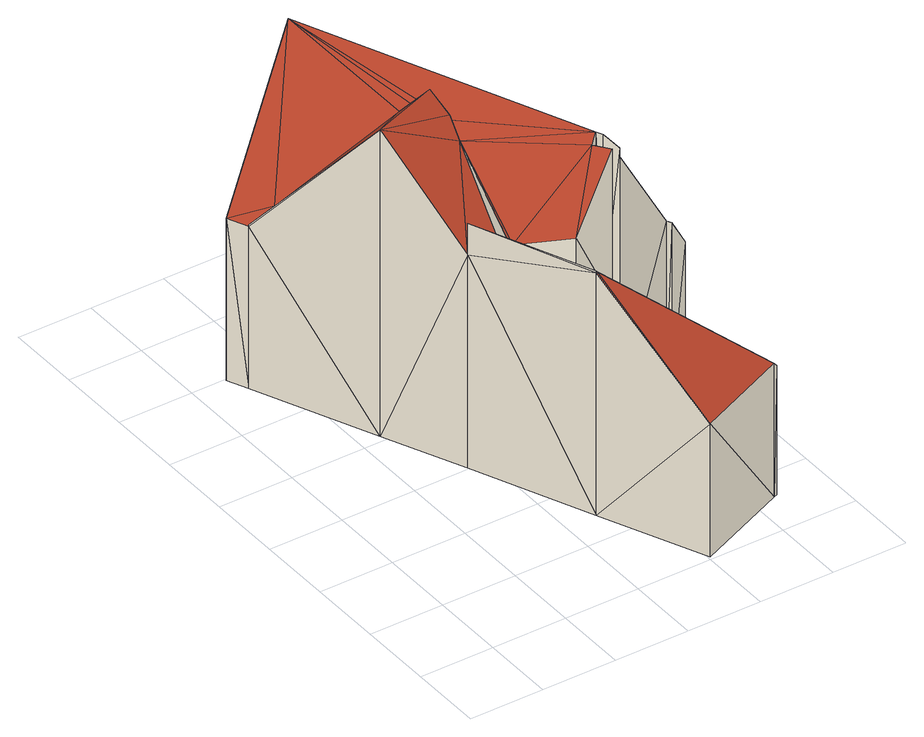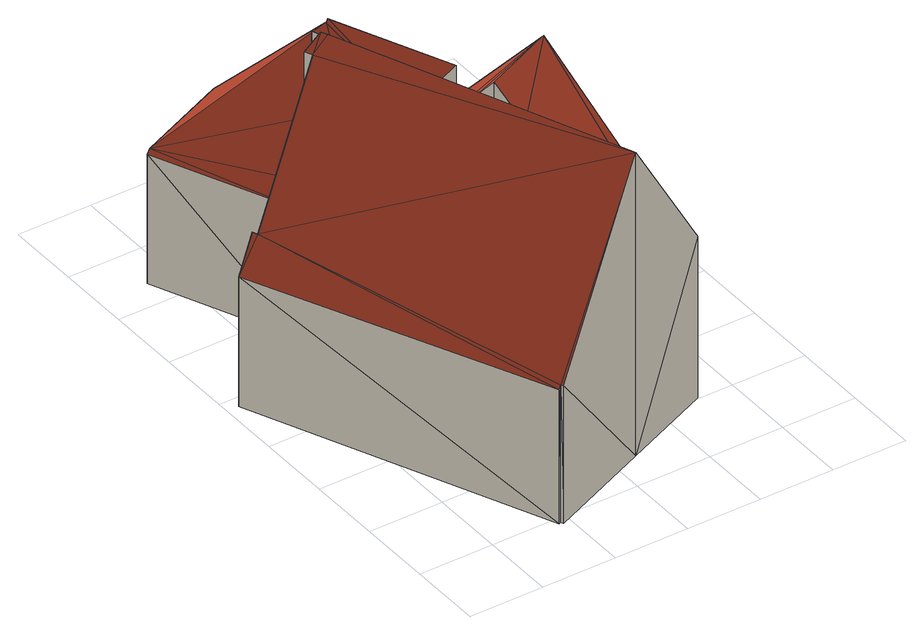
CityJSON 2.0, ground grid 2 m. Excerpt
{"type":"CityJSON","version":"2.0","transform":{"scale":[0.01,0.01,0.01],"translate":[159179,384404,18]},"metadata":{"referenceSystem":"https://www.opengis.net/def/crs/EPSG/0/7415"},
"CityObjects":{
"building1":{"type":"Building","attributes":{"oorspronkelijk_bouwjaar":1928,"status":"Pand in gebruik","geconstateerd":false,"h_maaiveld":18.28,"dak_type":"slanted","pw_datum":"2016-12-01","pw_actueel":"yes","pw_bron":"ahn3","reconstructie_methode":"tudelft3d-geoflow","versie_methode":"v21.03.1","kas_warenhuis":false,"ondergronds_type":"above ground","lod11_replace":false,"reconstruction_skipped":false,"obstacle_area (m^2)":"18.84483528137207","available_area (m^2)":86.08,"has_solar_panel":"False"},"geometry":[{"type":"Solid","lod":"2.2","boundaries":[[[[0,1,2]],[[3,4,5]],[[6,4,7]],[[2,1,8]],[[9,10,11]],[[6,0,2]],[[2,12,13]],[[6,2,13]],[[12,14,13]],[[11,10,15]],[[10,16,15]],[[11,15,12]],[[6,13,4]],[[15,14,12]],[[13,5,4]],[[17,15,18]],[[18,15,16]],[[19,12,20]],[[20,12,2]],[[20,2,21]],[[21,2,8]],[[22,4,23]],[[23,4,3]],[[24,25,17]],[[26,24,17]],[[15,25,14]],[[17,25,15]],[[27,13,25]],[[25,13,14]],[[28,29,27]],[[27,29,13]],[[13,29,5]],[[29,28,30]],[[23,3,5]],[[29,23,5]],[[31,10,32]],[[32,10,9]],[[33,34,35]],[[36,33,35]],[[37,38,19]],[[19,38,12]],[[12,38,11]],[[21,8,39]],[[39,8,1]],[[40,41,42]],[[43,40,42]],[[32,9,11]],[[38,32,11]],[[44,45,46]],[[47,34,46]],[[46,34,33]],[[18,16,10]],[[31,18,10]],[[48,7,4]],[[22,48,4]],[[49,50,37]],[[37,50,38]],[[51,52,50]],[[49,51,50]],[[39,1,0]],[[53,39,0]],[[54,6,7]],[[48,54,7]],[[53,0,6]],[[54,53,6]],[[55,56,57]],[[45,44,56]],[[55,45,56]],[[58,59,52]],[[51,58,52]],[[43,42,58]],[[58,42,59]],[[36,35,41]],[[40,36,41]],[[34,47,25]],[[24,34,25]],[[26,17,60]],[[27,55,57]],[[28,27,30]],[[30,27,57]],[[31,60,18]],[[18,60,17]],[[32,38,31]],[[42,50,59]],[[42,38,50]],[[50,52,59]],[[31,38,42]],[[31,42,41]],[[26,60,34]],[[41,35,34]],[[26,34,24]],[[31,41,60]],[[60,41,34]],[[25,47,46]],[[27,46,45]],[[27,25,46]],[[27,45,55]],[[21,39,20]],[[22,51,19]],[[37,19,49]],[[19,20,22]],[[49,19,51]],[[20,54,22]],[[39,53,20]],[[54,48,22]],[[53,54,20]],[[58,40,43]],[[36,40,58]],[[22,30,57]],[[29,30,23]],[[33,36,46]],[[30,22,23]],[[22,57,56]],[[22,44,51]],[[22,56,44]],[[51,46,58]],[[51,44,46]],[[46,36,58]]]],"semantics":{"surfaces":[{"type":"GroundSurface"},{"type":"WallSurface"},{"type":"RoofSurface"}],"values":[[0,0,0,0,0,0,0,0,0,0,0,0,0,0,0,1,1,1,1,1,1,1,1,1,1,1,1,1,1,1,1,1,1,1,1,1,1,1,1,1,1,1,1,1,1,1,1,1,1,1,1,1,1,1,1,1,1,1,1,1,1,1,1,1,1,1,1,1,1,1,1,1,1,1,1,1,1,2,2,2,2,2,2,2,2,2,2,2,2,2,2,2,2,2,2,2,2,2,2,2,2,2,2,2,2,2,2,2,2,2,2,2,2,2,2,2,2,2]]}}]}
},
"vertices":[
[629,1418,28],[968,631,28],[908,621,28],[93,1196,28],[337,1301,28],[117,1141,28],[623,1415,28],[620,1423,28],[914,608,28],[867,120,28],[858,117,28],[701,506,28],[692,528,28],[256,818,28],[349,604,28],[485,288,28],[606,8,28],[485,288,705],[606,8,399],[692,528,836],[908,621,480],[914,608,480],[337,1301,877],[93,1196,480],[349,604,712],[349,604,623],[485,288,711],[256,818,884],[117,1141,484],[117,1141,481],[168,1111,535],[858,117,400],[867,120,389],[450,576,621],[450,576,619],[454,575,616],[454,575,626],[701,506,836],[701,506,390],[968,631,391],[543,452,680],[543,452,578],[663,482,440],[663,482,864],[470,850,805],[470,850,819],[466,805,775],[450,576,548],[620,1423,412],[663,517,883],[663,517,425],[655,535,883],[655,535,425],[629,1418,402],[623,1415,412],[446,894,875],[446,894,798],[410,964,787],[640,528,857],[640,528,444],[490,290,704]
]}
